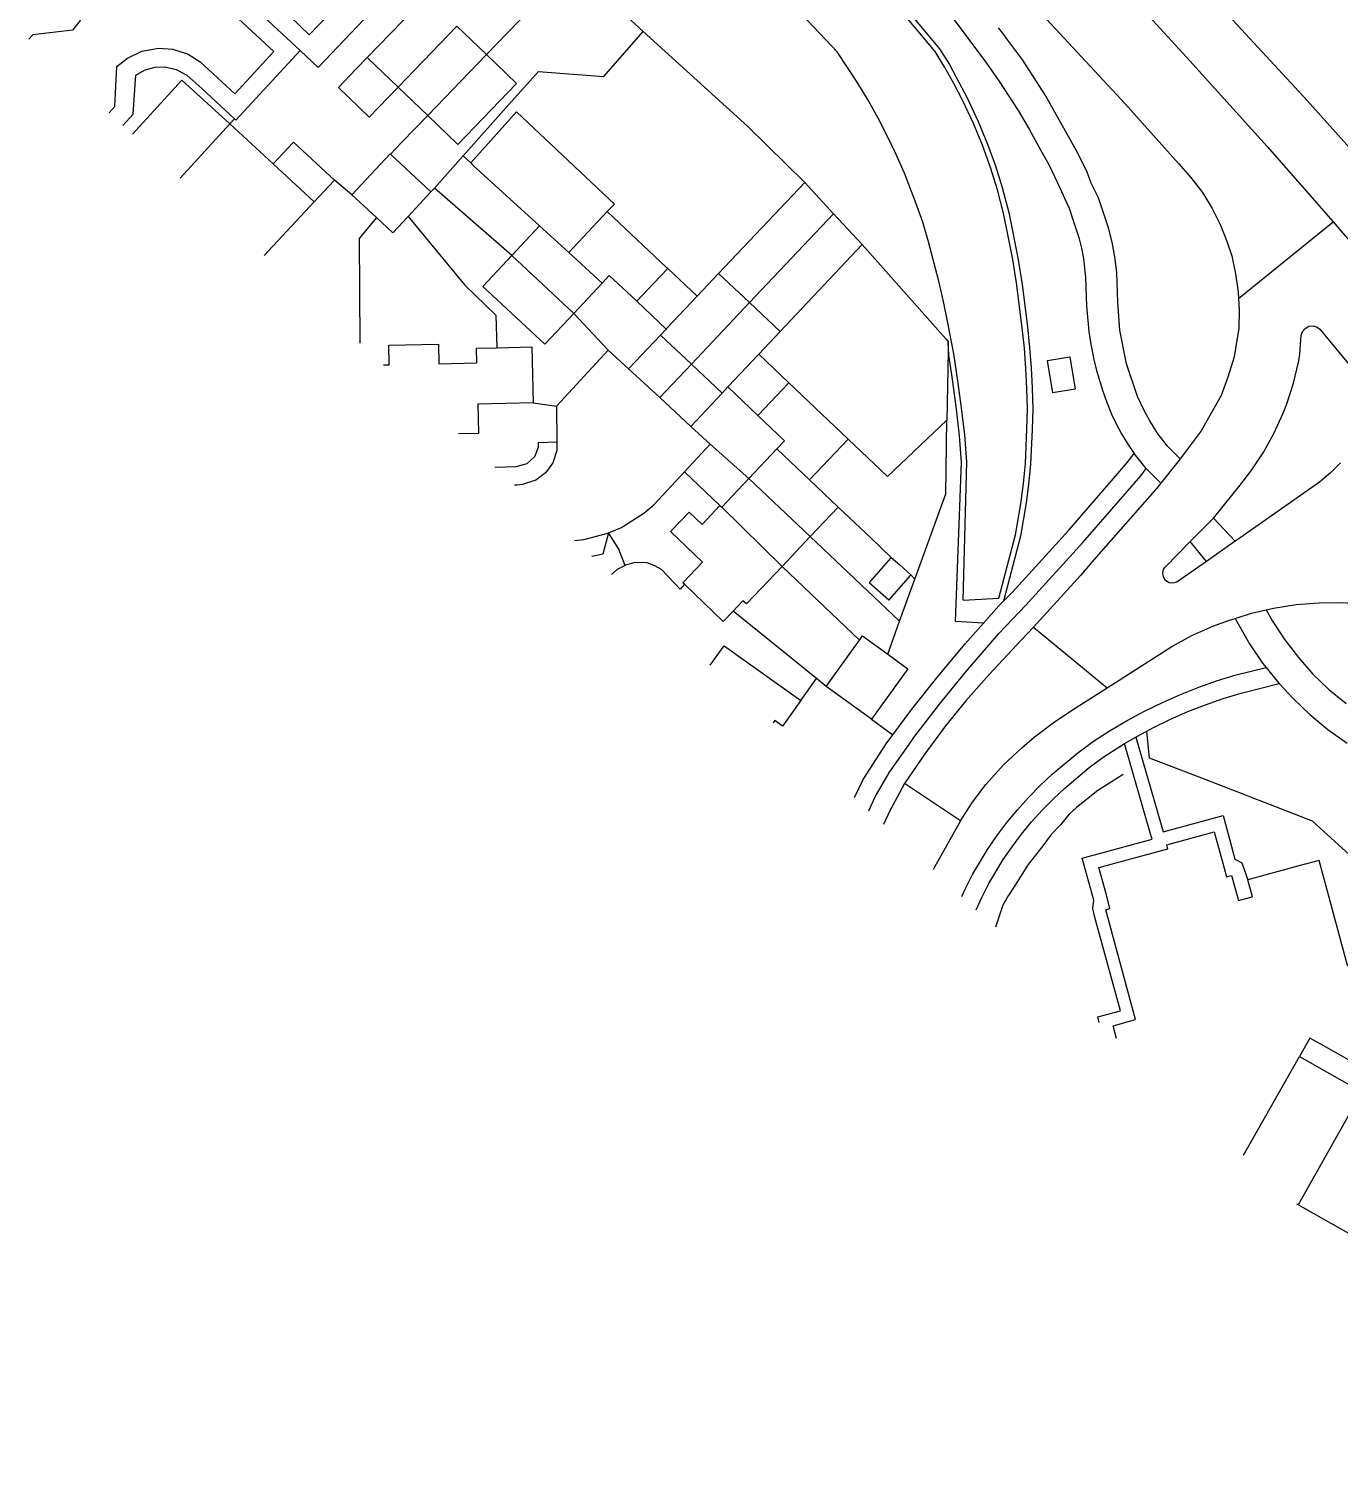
# Model space of a CAD drawing. Header units: millimetres. Extents: x 111502 to 977541, y 8702 to 1044108.
# Drawn here: x 975505.4 to 975631.6, y 474602.3 to 474741.8 of the extents above; entities that cross this region are included whole.
import ezdxf

# ---------------------------------------------------------------- set-up
doc = ezdxf.new("R2010")
doc.units = ezdxf.units.MM
doc.header["$LTSCALE"] = 0.25
doc.layers.add('X HVSS Site Background', color=8, linetype='Continuous')

# ---------------------------------------------------------------- blocks, each defined once
blk = doc.blocks.new('OS MAP')
at = {"layer": 'X HVSS Site Background'}
for points in [[(489418.26, 239267.42), (489410.36, 239276.28), (489397.27, 239290.42)], [(489394.09, 239285.47), (489399.05, 239280.1), (489406.49, 239271.84), (489412.85, 239264.57)], [(489385.2, 239284.15), (489392.85, 239275.9), (489397.95, 239270.2), (489399.15, 239268.85), (489400.25, 239267.4), (489401.2, 239265.85), (489402, 239264.25), (489402.65, 239262.6), (489403.1, 239261.3), (489403.45, 239259.55), (489403.7, 239257.8), (489403.74, 239257.19)], [(489398.1, 239241.75), (489396.9, 239242.95), (489396, 239244.1), (489395.2, 239245.4), (489394.6, 239246.45), (489394, 239247.75), (489392.95, 239250.9), (489392.3, 239254.15), (489392.1, 239256.8), (489392, 239259.7), (489391.8, 239261.2), (489391.55, 239262.6), (489391.2, 239264), (489390.25, 239266.9), (489389.55, 239268.3), (489389.15, 239269.35), (489388.25, 239271.2), (489385.15, 239276.75), (489382.95, 239280.15), (489382.1, 239281.3), (489381.52, 239282.08), (489381.12, 239282.62), (489380.87, 239282.95), (489380.62, 239283.28)], [(489375.95, 239284.55), (489379.45, 239279.85), (489380.65, 239278.15), (489382.5, 239275.3), (489383.55, 239273.5), (489384.7, 239271.45), (489385.45, 239270.1), (489386.55, 239267.8), (489386.95, 239266.85), (489387.4, 239265.9), (489387.75, 239264.9), (489388.35, 239263.05), (489388.6, 239262.05), (489388.8, 239261), (489389, 239259.25), (489389.1, 239256.45), (489389.3, 239254), (489389.5, 239252.8), (489389.8, 239251.3), (489390.05, 239250.25), (489390.65, 239248.25), (489391, 239247.25), (489391.5, 239246.05), (489391.95, 239245.1), (489392.45, 239244.15), (489393, 239243.25), (489393.6, 239242.35), (489393.67, 239242.25)], [(489377.19, 239228.11), (489380.63, 239228.3), (489382.25, 239234.4), (489382.75, 239237.4), (489383, 239239.35), (489383.2, 239241.3), (489383.35, 239244.6), (489383.4, 239246.55), (489383.35, 239248.5), (489383.25, 239250.45), (489383.1, 239252.4), (489382.9, 239254.35), (489382.35, 239258.7), (489382, 239260.95), (489381.55, 239263.2), (489381.1, 239265.4), (489380.5, 239267.65), (489379.85, 239269.8), (489379.05, 239271.95), (489378.2, 239274.05), (489377.15, 239276.3), (489376.3, 239277.9), (489375.45, 239279.45), (489374.5, 239281), (489367.55, 239289.35)], [(489367.87, 239289.74), (489374.93, 239281.26), (489375.87, 239279.72), (489376.53, 239278.51), (489377.6, 239276.52), (489378.66, 239274.23), (489379.54, 239272.06), (489380.32, 239269.96), (489380.96, 239267.87), (489381.6, 239265.47), (489382.48, 239261.12), (489382.88, 239258.53), (489383.39, 239254.46), (489383.6, 239252.48), (489383.75, 239250.51), (489383.85, 239248.55), (489383.9, 239246.55), (489383.85, 239244.57), (489383.7, 239241.22), (489383.5, 239239.25), (489383.27, 239237.51), (489382.73, 239234.29), (489381.1, 239228.03)], [(489377.19, 239228.11), (489377.55, 239241.45), (489377.35, 239244.05), (489377.05, 239246.65), (489376.7, 239249.25), (489376.3, 239251.85), (489375.7, 239255), (489375.3, 239256.9), (489374.85, 239258.85), (489373.85, 239262.65), (489373.3, 239264.55), (489372.65, 239266.4), (489371.55, 239269.25), (489370.75, 239271.05), (489369.9, 239272.8), (489369, 239274.55), (489368.05, 239276.3), (489367.05, 239277.95), (489365.05, 239280.95), (489353.75, 239292.95)], [(489294.91, 239275.08), (489295.47, 239275.68), (489295.67, 239279.53), (489296.68, 239280.36), (489298.06, 239281.02), (489299.67, 239281.31), (489301.05, 239281.22), (489302.52, 239280.73), (489303.68, 239280), (489307.03, 239276.92), (489310.79, 239280.98), (489293.62, 239296.89), (489289.86, 239292.84), (489291.9, 239290.8), (489292.58, 239289.66), (489293, 239288.26), (489293.07, 239286.75), (489292.76, 239285.29), (489292.12, 239283.97), (489291.39, 239283.06), (489287.56, 239282.58), (489287.19, 239282.17)], [(489339.52, 239289.24), (489331.28, 239280.69)], [(489346.36, 239282.93), (489339.52, 239289.24)], [(489319.48, 239284.11), (489317.45, 239286), (489314.2, 239282.6), (489312.32, 239284.39), (489313.49, 239285.62), (489311.78, 239287.27)], [(489325.46, 239286.3), (489319.79, 239280.42)], [(489313.33, 239281.07), (489309.37, 239284.74)], [(489313.33, 239281.07), (489315.06, 239279.46), (489319.48, 239284.11)], [(489322.77, 239277.56), (489328.43, 239283.43)], [(489331.28, 239280.69), (489328.43, 239283.43)], [(489329.04, 239270.95), (489333.43, 239275.87), (489336.27, 239279.06), (489342.59, 239278.59), (489346.36, 239282.93)], [(489361.94, 239268.38), (489356.45, 239273.77), (489346.36, 239282.93)], [(489306.98, 239274.51), (489307.12, 239274.38), (489313.33, 239281.07)], [(489318.72, 239279.31), (489319.79, 239280.42)], [(489319.79, 239280.42), (489322.77, 239277.56)], [(489331.28, 239280.69), (489325.61, 239274.82)], [(489325.61, 239274.82), (489328.5, 239272.03), (489334.16, 239277.9), (489331.28, 239280.69)], [(489296.24, 239273.86), (489297.24, 239274.94), (489297.47, 239278.72), (489298.32, 239279.2), (489299.31, 239279.48), (489300.32, 239279.5), (489301.38, 239279.26), (489302.41, 239278.71), (489303.84, 239277.42), (489306.98, 239274.51)], [(489322.77, 239277.56), (489319.98, 239274.65), (489317, 239277.51), (489318.72, 239279.31)], [(489297.15, 239273.02), (489301.93, 239278.24), (489306.54, 239274.03), (489301.75, 239268.79)], [(489322.77, 239277.56), (489325.61, 239274.82)], [(489306.98, 239274.51), (489306.54, 239274.03)], [(489323.12, 239272.24), (489325.61, 239274.82)], [(489342.91, 239265.56), (489343.6, 239266.29), (489334.15, 239275.19), (489329.76, 239270.26)], [(489306.54, 239274.03), (489310.73, 239270.16)], [(489316.62, 239268.59), (489315.3, 239269.81), (489312.67, 239272.25), (489310.73, 239270.16)], [(489322.01, 239271.09), (489323.12, 239272.24)], [(489310.73, 239270.16), (489314.67, 239266.5)], [(489322.01, 239271.09), (489321.98, 239271.12), (489318.31, 239267.19)], [(489325.92, 239267.45), (489322.01, 239271.09)], [(489326.25, 239267.82), (489329.04, 239270.95)], [(489329.04, 239270.95), (489329.76, 239270.26)], [(489329.76, 239270.26), (489329.97, 239270.05), (489336.39, 239264.2)], [(489314.67, 239266.5), (489316.62, 239268.59)], [(489318.31, 239267.19), (489316.62, 239268.59)], [(489318.31, 239267.19), (489320.68, 239264.98)], [(489323.72, 239265.1), (489325.92, 239267.45)], [(489325.92, 239267.45), (489326.25, 239267.82)], [(489333.71, 239261.32), (489326.25, 239267.82)], [(489353.64, 239259.61), (489361.94, 239268.38)], [(489361.94, 239268.38), (489364.72, 239265.36)], [(489314.67, 239266.5), (489309.86, 239261.34)], [(489320.68, 239264.98), (489319, 239262.96), (489319.06, 239252.89)], [(489320.68, 239264.98), (489322.25, 239263.52), (489323.72, 239265.1)], [(489323.72, 239265.1), (489329.17, 239258.46), (489332.17, 239255.59), (489332.26, 239252.44)], [(489342.91, 239265.56), (489339.2, 239261.62)], [(489348.73, 239260.08), (489348.66, 239260.14), (489342.91, 239265.56)], [(489364.72, 239265.36), (489356.62, 239256.79)], [(489364.72, 239265.36), (489367.46, 239262.38)], [(489403.74, 239257.19), (489412.85, 239264.57)], [(489412.85, 239264.57), (489413.8, 239263.48), (489415.44, 239261.58), (489417.37, 239259.32), (489420.19, 239256.01), (489420.52, 239255.78), (489420.92, 239255.69), (489421.31, 239255.75)], [(489336.39, 239264.2), (489333.71, 239261.32)], [(489339.2, 239261.62), (489336.39, 239264.2)], [(489342.41, 239258.67), (489339.2, 239261.62)], [(489359.57, 239254.01), (489367.46, 239262.38)], [(489367.46, 239262.38), (489375.52, 239253.31), (489375.77, 239253.03)], [(489333.71, 239261.32), (489330.93, 239258.34), (489336.9, 239252.77), (489339.69, 239255.75)], [(489333.71, 239261.32), (489339.69, 239255.75)], [(489342.41, 239258.67), (489343.1, 239259.41), (489345.68, 239256.98), (489345.75, 239256.92)], [(489348.73, 239260.08), (489347.36, 239258.62), (489345.75, 239256.92)], [(489351.57, 239257.4), (489348.73, 239260.08)], [(489353.64, 239259.61), (489351.57, 239257.4)], [(489356.62, 239256.79), (489353.64, 239259.61)], [(489339.69, 239255.75), (489342.41, 239258.67)], [(489351.57, 239257.4), (489348.66, 239254.32), (489348.59, 239254.24)], [(489345.75, 239256.92), (489348.59, 239254.24)], [(489351.01, 239250.86), (489356.62, 239256.79)], [(489359.57, 239254.01), (489356.62, 239256.79)], [(489403.74, 239257.19), (489403.8, 239256.05), (489403.75, 239254.3), (489403.65, 239253.55), (489403.3, 239251.55), (489402.7, 239249.6), (489402.05, 239247.85), (489400.15, 239244.45), (489398.1, 239241.75)], [(489339.69, 239255.75), (489343.01, 239252.22)], [(489344.96, 239250.42), (489348.04, 239253.66)], [(489348.59, 239254.24), (489348.04, 239253.66)], [(489348.04, 239253.66), (489351.01, 239250.86)], [(489357.51, 239251.82), (489359.57, 239254.01)], [(489401.33, 239236.02), (489403.75, 239239.05), (489405.02, 239240.69), (489406.16, 239242.42), (489407.16, 239244.24), (489408.02, 239246.13), (489408.38, 239247.05), (489409.02, 239249.03), (489409.51, 239251.04), (489409.65, 239251.8), (489409.71, 239252.77), (489409.77, 239253.61), (489409.9, 239254), (489410.16, 239254.31), (489410.51, 239254.51), (489410.92, 239254.54), (489411.31, 239254.43), (489411.58, 239254.22), (489412.62, 239252.96), (489415.09, 239249.97)], [(489413.55, 239241.35), (489412.6, 239240.4), (489411.55, 239239.5), (489403.88, 239234.12), (489403.42, 239233.8)], [(489321.35, 239250.79), (489321.89, 239250.8), (489321.85, 239252.7), (489326.65, 239252.8), (489326.69, 239250.9), (489330.33, 239250.98), (489330.3, 239252.39), (489332.26, 239252.44)], [(489332.26, 239252.44), (489335.63, 239252.52), (489335.76, 239247.14)], [(489343.01, 239252.22), (489338.01, 239246.82)], [(489344.96, 239250.42), (489343.01, 239252.22)], [(489354.52, 239248.66), (489354.59, 239248.73), (489357.42, 239251.73), (489357.51, 239251.82)], [(489360.41, 239249.06), (489357.51, 239251.82)], [(489375.77, 239253.03), (489375.75, 239252.08), (489375.64, 239245.45)], [(489379.17, 239225.91), (489376.47, 239226.06), (489377.05, 239241.43), (489376.85, 239243.95), (489376.56, 239246.53), (489376.14, 239249.65), (489375.82, 239251.72), (489375.77, 239253.03)], [(489347.96, 239247.64), (489344.96, 239250.42)], [(489347.96, 239247.64), (489351.01, 239250.86)], [(489351.01, 239250.86), (489353.97, 239248.07)], [(489385.83, 239248.11), (489385.32, 239251.2), (489387.48, 239251.55), (489387.99, 239248.46), (489385.83, 239248.11)], [(489360.41, 239249.06), (489360.33, 239248.99), (489357.49, 239245.99), (489357.41, 239245.91)], [(489360.41, 239249.06), (489366.13, 239243.62)], [(489350.97, 239244.86), (489347.96, 239247.64)], [(489350.97, 239244.86), (489353.97, 239248.07)], [(489353.97, 239248.07), (489354.52, 239248.66)], [(489357.41, 239245.91), (489354.52, 239248.66)], [(489335.76, 239247.14), (489330.43, 239247.01), (489330.49, 239244.19), (489328.57, 239244.15)], [(489335.76, 239247.14), (489338.01, 239246.82)], [(489338.01, 239246.82), (489338.05, 239243.38)], [(489352.83, 239243.14), (489350.97, 239244.86)], [(489359.25, 239242.7), (489359.98, 239243.47), (489357.41, 239245.91)], [(489366.13, 239243.62), (489369.9, 239240.04), (489375.64, 239245.45)], [(489372.55, 239230.14), (489375.52, 239238.35), (489375.64, 239245.45)], [(489366.13, 239243.62), (489362.41, 239239.71)], [(489332.07, 239240.94), (489334.13, 239241), (489335.18, 239241.28), (489335.92, 239241.95), (489336.29, 239242.87), (489336.28, 239243.32), (489338.05, 239243.38)], [(489338.05, 239243.38), (489338.06, 239242.53), (489337.66, 239241.35), (489336.95, 239240.38), (489336.03, 239239.69), (489334.73, 239239.25), (489334.24, 239239.2), (489333.96, 239239.19)], [(489350.35, 239240.47), (489352.83, 239243.14)], [(489356.54, 239239.84), (489352.83, 239243.14)], [(489356.54, 239239.84), (489359.25, 239242.7)], [(489359.25, 239242.7), (489362.41, 239239.71)], [(489381.1, 239228.03), (489381.93, 239228.87), (489387.39, 239234.85), (489392.92, 239241.24), (489393.67, 239242.25)], [(489394.85, 239240.8), (489393.67, 239242.25)], [(489368.11, 239207.82), (489368.71, 239209.16), (489370.1, 239211.53), (489371.9, 239214.09), (489372.45, 239214.88), (489374.92, 239218.09), (489377.47, 239221.21), (489380.66, 239224.93), (489383.23, 239227.62), (489388.74, 239233.66), (489394.32, 239240.1), (489394.85, 239240.8)], [(489394.85, 239240.8), (489396.25, 239239.4)], [(489398.1, 239241.75), (489397.75, 239241.3), (489396.25, 239239.4)], [(489344.47, 239235.26), (489346.42, 239236.49), (489347.4, 239237.31), (489350.35, 239240.47)], [(489350.35, 239240.47), (489353.77, 239237.25)], [(489353.94, 239237.09), (489356.54, 239239.84)], [(489356.54, 239239.84), (489362.47, 239234.24)], [(489362.41, 239239.71), (489362.4, 239239.7), (489365.17, 239237.08)], [(489396.25, 239239.4), (489395.85, 239238.9), (489389.8, 239232), (489388.5, 239230.5), (489383.97, 239225.53)], [(489350.34, 239229.65), (489350.19, 239229.79), (489352.09, 239231.78), (489349.01, 239234.72), (489350.8, 239236.6), (489352.04, 239235.42), (489353.77, 239237.25)], [(489353.77, 239237.25), (489353.94, 239237.09)], [(489353.94, 239237.09), (489359.75, 239231.37)], [(489365.17, 239237.08), (489362.47, 239234.24)], [(489370.28, 239232.23), (489368.34, 239234.1), (489365.17, 239237.08)], [(489343.02, 239234.6), (489344.27, 239235.13), (489344.47, 239235.26)], [(489399.09, 239233.76), (489401.33, 239236.02)], [(489403.42, 239233.8), (489401.33, 239236.02)], [(489339.75, 239233.87), (489340.64, 239233.97), (489342.98, 239234.58), (489343.02, 239234.6)], [(489343.02, 239234.6), (489342.48, 239232.56), (489341.42, 239232.34)], [(489344.63, 239231.46), (489343.99, 239233.1), (489343.02, 239234.6)], [(489362.47, 239234.24), (489359.75, 239231.37)], [(489371.08, 239226.09), (489362.47, 239234.24)], [(489400.65, 239231.85), (489397.8, 239229.85), (489397.4, 239229.75), (489397.05, 239229.8), (489396.7, 239230), (489396.5, 239230.35), (489396.45, 239230.75), (489396.5, 239231.1), (489396.65, 239231.3), (489399.09, 239233.76)], [(489400.65, 239231.85), (489399.09, 239233.76)], [(489403.42, 239233.8), (489400.65, 239231.85)], [(489344.63, 239231.46), (489343.87, 239231.07), (489343.32, 239230.59)], [(489350.34, 239229.65), (489349.92, 239229.18), (489348.14, 239231.06), (489347.49, 239231.44), (489346.74, 239231.7), (489345.55, 239231.74), (489344.68, 239231.48), (489344.63, 239231.46)], [(489359.75, 239231.37), (489356.32, 239227.76), (489355.98, 239228.06), (489355.03, 239227.07)], [(489367.22, 239224.26), (489359.75, 239231.37)], [(489372.17, 239230.57), (489372.14, 239230.53), (489372.11, 239230.5), (489370.1, 239228.2), (489370.03, 239228.12), (489368.13, 239229.78), (489368.2, 239229.86), (489370.22, 239232.16), (489370.28, 239232.23)], [(489370.28, 239232.23), (489371.1, 239231.51), (489372.17, 239230.57)], [(489355.03, 239227.07), (489354.08, 239226.07), (489350.34, 239229.65)], [(489371.08, 239226.09), (489372.55, 239230.14)], [(489372.55, 239230.14), (489372.17, 239230.57)], [(489363.07, 239220.57), (489355.03, 239227.07)], [(489379.17, 239225.91), (489380.64, 239227.56), (489381.1, 239228.03)], [(489403.4, 239226.35), (489405, 239226.85), (489406.4, 239227.2)], [(489406.4, 239227.2), (489407.1, 239227.35), (489409.3, 239227.7), (489410.57, 239227.79), (489411.5, 239227.85), (489413.7, 239227.9), (489415.85, 239227.75), (489418.6, 239227.3), (489421.2, 239226.6), (489423.8, 239225.6), (489426.3, 239224.45), (489428.75, 239223.15), (489430.75, 239222), (489432.21, 239221.02), (489434.1, 239219.75), (489437.25, 239217.25), (489439.65, 239215.2), (489442.35, 239212.85), (489444.95, 239210.35), (489447.45, 239207.75), (489447.85, 239207.35), (489449.31, 239205.57)], [(489406.4, 239227.2), (489407, 239226.1), (489408.2, 239224.3), (489409.5, 239222.6), (489410.9, 239221), (489412.45, 239219.5), (489414.1, 239218.15)], [(489369.94, 239222.92), (489371.08, 239226.09)], [(489370.44, 239215.14), (489372.25, 239217.6), (489374.8, 239220.8), (489377.39, 239223.9), (489379.17, 239225.91)], [(489383.97, 239225.53), (489382.8, 239224.25), (489379.7, 239220.95), (489377.45, 239218.4), (489375.5, 239216), (489373.5, 239213.3), (489371.55, 239210.45)], [(489383.97, 239225.53), (489391.07, 239219.67)], [(489391.07, 239219.67), (489395.45, 239222.45), (489397.3, 239223.65), (489399.25, 239224.7), (489401.25, 239225.6), (489402.85, 239226.2), (489403.4, 239226.35)], [(489403.4, 239226.35), (489403.7, 239225.85), (489404.8, 239223.9), (489406.05, 239222.05), (489406.39, 239221.62)], [(489364, 239219.81), (489367.22, 239224.26)], [(489367.22, 239224.26), (489367.51, 239224.67), (489369.94, 239222.92)], [(489352.84, 239221.84), (489354.17, 239223.71), (489361.56, 239218.45)], [(489369.94, 239222.92), (489371.88, 239221.51), (489368.36, 239216.65)], [(489377.08, 239199.57), (489377.42, 239200.32), (489378.11, 239201.67), (489379.55, 239204.09), (489380.46, 239205.41), (489381.42, 239206.68), (489382.44, 239207.92), (489383.51, 239209.11), (489384.63, 239210.25), (489385.79, 239211.35), (489388.24, 239213.4), (489389.77, 239214.52), (489391.36, 239215.56), (489393, 239216.53), (489394.67, 239217.42), (489396.41, 239218.27), (489398.15, 239219.04), (489399.91, 239219.73), (489401.71, 239220.36), (489403.52, 239220.91), (489406.39, 239221.62)], [(489406.39, 239221.62), (489407.45, 239220.3), (489407.66, 239220.08)], [(489361.56, 239218.45), (489363.07, 239220.57)], [(489364, 239219.81), (489363.07, 239220.57)], [(489368.36, 239216.65), (489364, 239219.81)], [(489394.89, 239215.5), (489395.49, 239215.82), (489397.17, 239216.64), (489398.84, 239217.38), (489400.54, 239218.04), (489402.27, 239218.65), (489404, 239219.17), (489407.66, 239220.08)], [(489407.66, 239220.08), (489409, 239218.65), (489410.6, 239217.1), (489412.35, 239215.65), (489414.2, 239214.35)], [(489361.56, 239218.45), (489359.8, 239215.98), (489359.04, 239216.52), (489358.88, 239216.3)], [(489376.95, 239206.85), (489378.1, 239208.65), (489379.4, 239210.35), (489381.1, 239212.25), (489382.85, 239213.9), (489384.05, 239214.9), (489386, 239216.4), (489388, 239217.7), (489388.45, 239218), (489391.07, 239219.67)], [(489368.36, 239216.65), (489370.44, 239215.14)], [(489366.72, 239209.09), (489367.58, 239210.85), (489369.79, 239214.26), (489370.44, 239215.14)], [(489378.47, 239198.29), (489379.04, 239199.54), (489379.69, 239200.8), (489381.07, 239203.12), (489381.92, 239204.36), (489382.83, 239205.57), (489383.8, 239206.75), (489384.82, 239207.88), (489385.89, 239208.97), (489386.99, 239210.01), (489389.35, 239211.98), (489390.79, 239213.04), (489392.31, 239214.03), (489392.75, 239214.29)], [(489390.32, 239187.41), (489390.17, 239187.95), (489392.35, 239188.54), (489389.87, 239197.65), (489389.68, 239198.42), (489389.78, 239199.22), (489388.68, 239203.27), (489395.4, 239205.09), (489395.29, 239205.48), (489392.75, 239214.29)], [(489392.75, 239214.29), (489393.83, 239214.93)], [(489393.83, 239214.93), (489393.88, 239214.96), (489394.89, 239215.5)], [(489393.83, 239214.93), (489395.53, 239209.03), (489396.47, 239205.8), (489402.25, 239207.37), (489402.47, 239206.53), (489402.89, 239204.98), (489403.38, 239203.16), (489403.45, 239203.13), (489404.06, 239202.8), (489404.63, 239201.17)], [(489453.54, 239143.71), (489438.18, 239168.71), (489436.05, 239178.67), (489429.21, 239191.83), (489420.09, 239198.43), (489410.86, 239206.83), (489400.61, 239210.8), (489395.15, 239212.9), (489394.89, 239215.5)], [(489371.55, 239210.45), (489370.15, 239207.8), (489369.54, 239206.5)], [(489376.95, 239206.85), (489371.55, 239210.45)], [(489392.63, 239211.32), (489390.18, 239209.78), (489388.13, 239208.14), (489387.39, 239207.46), (489386.57, 239206.48), (489385.67, 239205.52), (489384.79, 239204.33), (489384.17, 239203.55), (489383.46, 239202.64), (489382.86, 239201.69), (489382.2, 239200.64), (489381.55, 239199.63), (489381.01, 239198.74), (489380.62, 239197.47), (489380.32, 239196.6)], [(489376.95, 239206.85), (489374.45, 239202.4), (489374.31, 239202.12)], [(489391.99, 239185.87), (489391.65, 239187.11), (489393.82, 239187.7), (489390.94, 239198.29), (489391.35, 239198.4), (489391.03, 239199.58), (489390.28, 239202.36), (489396.93, 239204.16), (489396.83, 239204.55), (489401.39, 239205.79), (489402.21, 239202.77), (489402.57, 239201.45), (489403.06, 239201.58), (489403.72, 239199.16), (489404.93, 239199.49), (489405.08, 239199.53), (489404.63, 239201.17)], [(489423.55, 239180.49), (489426.64, 239185.95), (489414.24, 239192.9), (489412.33, 239199.96), (489411.49, 239203.03), (489409.54, 239202.5), (489404.63, 239201.17)], [(489410.62, 239185.91), (489409.61, 239184.13)], [(489423.55, 239180.49), (489422.68, 239180.99), (489421.87, 239179.55), (489411.66, 239185.32), (489410.62, 239185.91)], [(489404.22, 239174.63), (489409.61, 239184.13)], [(489409.61, 239184.13), (489415.62, 239180.73)], [(489415.62, 239180.73), (489409.47, 239169.85)], [(489409.47, 239169.85), (489409.35, 239169.92)], [(489421.25, 239163.19), (489409.47, 239169.85)]]:
    blk.add_lwpolyline(points, dxfattribs=at)

msp = doc.modelspace()

# ---------------------------------------------------------------- block references
at = {"lineweight": 0}
msp.add_blockref('OS MAP', (486218.2, 235458.61), dxfattribs=at)

doc.saveas('drawing.dxf')
